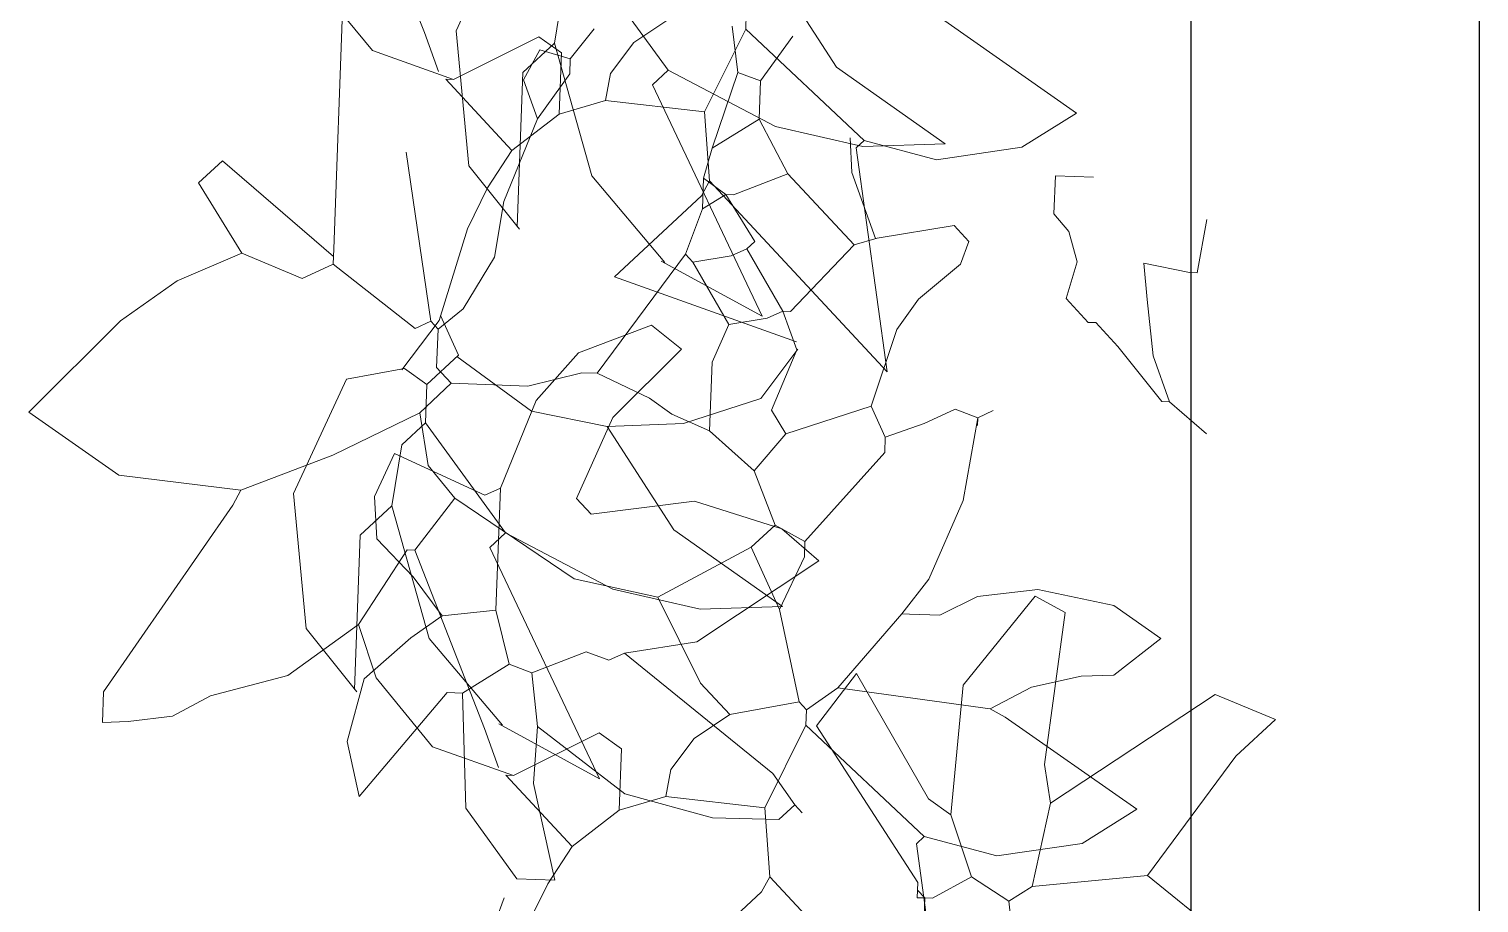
# Model space of a CAD drawing. Header units: millimetres. Extents: x 2667 to 2848, y -1 to 1765.
# Drawn here: x 2814.498 to 2815.001, y 1731.495 to 1731.799 of the extents above; entities that cross this region are included whole.
import ezdxf

# ---------------------------------------------------------------- set-up
doc = ezdxf.new("R2010")
doc.units = ezdxf.units.MM
doc.layers.add('PROIEZIONI', color=145, linetype='Continuous')
doc.layers.add('VERDE_giardino', color=74, linetype='Continuous', lineweight=9)

msp = doc.modelspace()

# ---------------------------------------------------------------- linework, layer by layer
at = {"layer": 'PROIEZIONI'}
for p, q in [((2814.90139, 1744.90356), (2814.90139, 1727.16743)), ((2815.00139, 1744.90356), (2815.00139, 1727.16743)), ((2814.90139, 1736.7425), (2814.90139, 1719.00637)), ((2815.00139, 1736.7425), (2815.00139, 1719.00637))]:
    msp.add_line(p, q, dxfattribs=at)
at = {"layer": 'VERDE_giardino'}
for p, q in [((2814.61115, 1731.85918), (2814.63543, 1731.79727)), ((2814.66476, 1731.83754), (2814.64643, 1731.79792)), ((2814.69222, 1731.82243), (2814.72002, 1731.78426)), ((2814.77839, 1731.78533), (2814.75525, 1731.82117)), ((2814.61735, 1731.79102), (2814.59779, 1731.81489)), ((2814.68056, 1731.79366), (2814.68398, 1731.81477)), ((2814.60713, 1731.80808), (2814.604, 1731.72221)), ((2814.74693, 1731.7985), (2814.74713, 1731.80381)), ((2814.72053, 1731.80213), (2814.70809, 1731.79381)), ((2814.74216, 1731.79945), (2814.74423, 1731.78345)), ((2814.81603, 1731.8013), (2814.86172, 1731.76932)), ((2814.63543, 1731.79727), (2814.64025, 1731.78382)), ((2814.64546, 1731.78098), (2814.67518, 1731.79582)), ((2814.64643, 1731.79792), (2814.65084, 1731.75109)), ((2814.66956, 1731.78345), (2814.68056, 1731.79366)), ((2814.67518, 1731.79582), (2814.68294, 1731.79022)), ((2814.69349, 1731.74759), (2814.68056, 1731.79366)), ((2814.68602, 1731.78822), (2814.69436, 1731.79853)), ((2814.70809, 1731.79381), (2814.70004, 1731.78313)), ((2814.73263, 1731.76984), (2814.74693, 1731.7985)), ((2814.74693, 1731.7985), (2814.78799, 1731.75986)), ((2814.75208, 1731.78051), (2814.76327, 1731.79602)), ((2814.64546, 1731.78098), (2814.61735, 1731.79102)), ((2814.66983, 1731.78085), (2814.67552, 1731.79126)), ((2814.67552, 1731.79126), (2814.68602, 1731.78822)), ((2814.68294, 1731.79022), (2814.68217, 1731.76902)), ((2814.68583, 1731.78292), (2814.68602, 1731.78822)), ((2814.72002, 1731.78426), (2814.71452, 1731.77915)), ((2814.72002, 1731.78426), (2814.75726, 1731.76471)), ((2814.81612, 1731.75868), (2814.77839, 1731.78533)), ((2814.6428, 1731.78107), (2814.66579, 1731.75635)), ((2814.6428, 1731.78107), (2814.64546, 1731.78098)), ((2814.66761, 1731.72993), (2814.66956, 1731.78345)), ((2814.67465, 1731.76741), (2814.66983, 1731.78085)), ((2814.67465, 1731.76741), (2814.68583, 1731.78292)), ((2814.70004, 1731.78313), (2814.69826, 1731.77374)), ((2814.71452, 1731.77915), (2814.75262, 1731.69886)), ((2814.73531, 1731.75723), (2814.74423, 1731.78345)), ((2814.74423, 1731.78345), (2814.75208, 1731.78051)), ((2814.7516, 1731.76726), (2814.75208, 1731.78051)), ((2814.68217, 1731.76902), (2814.69826, 1731.77374)), ((2814.69826, 1731.77374), (2814.73263, 1731.76984)), ((2814.66579, 1731.75635), (2814.68217, 1731.76902)), ((2814.73263, 1731.76984), (2814.7344, 1731.74589)), ((2814.86172, 1731.76932), (2814.84275, 1731.75748)), ((2814.66298, 1731.73864), (2814.67465, 1731.76741)), ((2814.73531, 1731.75723), (2814.7516, 1731.76726)), ((2814.7516, 1731.76726), (2814.76153, 1731.74832)), ((2814.75726, 1731.76471), (2814.78757, 1731.75777)), ((2814.78321, 1731.7608), (2814.78378, 1731.74874)), ((2814.78524, 1731.7573), (2814.78799, 1731.75986)), ((2814.78757, 1731.75777), (2814.81612, 1731.75868)), ((2814.81314, 1731.75312), (2814.78799, 1731.75986)), ((2814.63759, 1731.6971), (2814.62911, 1731.7558)), ((2814.66579, 1731.75635), (2814.65735, 1731.74339)), ((2814.73228, 1731.74673), (2814.73531, 1731.75723)), ((2814.79605, 1731.67958), (2814.78524, 1731.7573)), ((2814.84275, 1731.75748), (2814.81314, 1731.75312)), ((2814.55707, 1731.74515), (2814.56531, 1731.75282)), ((2814.56531, 1731.75282), (2814.60391, 1731.71956)), ((2814.65084, 1731.75109), (2814.66837, 1731.72906)), ((2814.74268, 1731.74104), (2814.76153, 1731.74832)), ((2814.76153, 1731.74832), (2814.78451, 1731.7236)), ((2814.78378, 1731.74874), (2814.79197, 1731.72578)), ((2814.57211, 1731.72072), (2814.55707, 1731.74515)), ((2814.65735, 1731.74339), (2814.65033, 1731.72917)), ((2814.71887, 1731.71749), (2814.69349, 1731.74759)), ((2814.73156, 1731.74069), (2814.7344, 1731.74589)), ((2814.73189, 1731.73613), (2814.73228, 1731.74673)), ((2814.73228, 1731.74673), (2814.74003, 1731.74114)), ((2814.7344, 1731.74589), (2814.79605, 1731.67958)), ((2814.85389, 1731.73434), (2814.85438, 1731.74759)), ((2814.85438, 1731.74759), (2814.86763, 1731.74711)), ((2814.66298, 1731.73864), (2814.65974, 1731.71936)), ((2814.70135, 1731.71259), (2814.73156, 1731.74069)), ((2814.73189, 1731.73613), (2814.74003, 1731.74114)), ((2814.74003, 1731.74114), (2814.75005, 1731.72485)), ((2814.74003, 1731.74114), (2814.74268, 1731.74104)), ((2814.72601, 1731.72043), (2814.73189, 1731.73613)), ((2814.85903, 1731.72832), (2814.85389, 1731.73434)), ((2814.65033, 1731.72917), (2814.64049, 1731.69736)), ((2814.79256, 1731.72596), (2814.81925, 1731.73029)), ((2814.81925, 1731.73029), (2814.82436, 1731.7248)), ((2814.86197, 1731.71779), (2814.85903, 1731.72832)), ((2814.90358, 1731.71396), (2814.9069, 1731.73241)), ((2814.75005, 1731.72485), (2814.74731, 1731.7223)), ((2814.76244, 1731.70052), (2814.78451, 1731.7236)), ((2814.78451, 1731.7236), (2814.79256, 1731.72596)), ((2814.82436, 1731.7248), (2814.82142, 1731.71695)), ((2814.54965, 1731.71118), (2814.57211, 1731.72072)), ((2814.57211, 1731.72072), (2814.59302, 1731.712)), ((2814.60381, 1731.71692), (2814.60391, 1731.71956)), ((2814.60391, 1731.71956), (2814.604, 1731.72221)), ((2814.65974, 1731.71936), (2814.64888, 1731.70147)), ((2814.69532, 1731.67908), (2814.72601, 1731.72043)), ((2814.72601, 1731.72043), (2814.72857, 1731.71767)), ((2814.72857, 1731.71767), (2814.74191, 1731.71985)), ((2814.74191, 1731.71985), (2814.74731, 1731.7223)), ((2814.74731, 1731.7223), (2814.75979, 1731.70061)), ((2814.59302, 1731.712), (2814.60381, 1731.71692)), ((2814.60381, 1731.71692), (2814.63219, 1731.69465)), ((2814.7176, 1731.71801), (2814.75262, 1731.69886)), ((2814.72857, 1731.71767), (2814.74104, 1731.69599)), ((2814.82142, 1731.71695), (2814.80688, 1731.70483)), ((2814.85814, 1731.70499), (2814.86197, 1731.71779)), ((2814.88512, 1731.71728), (2814.90092, 1731.71405)), ((2814.88618, 1731.70466), (2814.88512, 1731.71728)), ((2814.90092, 1731.71405), (2814.90358, 1731.71396)), ((2814.53, 1731.69727), (2814.54965, 1731.71118)), ((2814.7645, 1731.68994), (2814.70135, 1731.71259)), ((2814.80688, 1731.70483), (2814.79937, 1731.69423)), ((2814.86325, 1731.6995), (2814.85814, 1731.70499)), ((2814.88832, 1731.68509), (2814.88618, 1731.70466)), ((2814.64888, 1731.70147), (2814.64014, 1731.69436)), ((2814.64103, 1731.6991), (2814.64728, 1731.68538)), ((2814.74104, 1731.69599), (2814.75439, 1731.69816)), ((2814.75439, 1731.69816), (2814.75979, 1731.70061)), ((2814.75979, 1731.70061), (2814.7646, 1731.68717)), ((2814.75979, 1731.70061), (2814.76244, 1731.70052)), ((2814.86325, 1731.6995), (2814.8658, 1731.69675)), ((2814.4982, 1731.66553), (2814.53, 1731.69727)), ((2814.64049, 1731.69736), (2814.62761, 1731.68028)), ((2814.63219, 1731.69465), (2814.63759, 1731.6971)), ((2814.63759, 1731.6971), (2814.64014, 1731.69436)), ((2814.64014, 1731.69436), (2814.63966, 1731.68111)), ((2814.71428, 1731.69572), (2814.68889, 1731.68613)), ((2814.72459, 1731.68739), (2814.71428, 1731.69572)), ((2814.73526, 1731.68293), (2814.74104, 1731.69599)), ((2814.79937, 1731.69423), (2814.79043, 1731.66765)), ((2814.8658, 1731.69675), (2814.86844, 1731.69665)), ((2814.86844, 1731.69665), (2814.87611, 1731.68841)), ((2814.87611, 1731.68841), (2814.89133, 1731.66929)), ((2814.64728, 1731.68538), (2814.63629, 1731.67516)), ((2814.67254, 1731.66597), (2814.64668, 1731.68495)), ((2814.68889, 1731.68613), (2814.67425, 1731.6696)), ((2814.70084, 1731.66376), (2814.72459, 1731.68739)), ((2814.73439, 1731.65908), (2814.73526, 1731.68293)), ((2814.75216, 1731.67038), (2814.765, 1731.68742)), ((2814.7646, 1731.68717), (2814.75588, 1731.66626)), ((2814.89399, 1731.66919), (2814.88832, 1731.68509)), ((2814.60836, 1731.67703), (2814.62853, 1731.68075)), ((2814.62853, 1731.68075), (2814.63629, 1731.67516)), ((2814.63966, 1731.68111), (2814.64476, 1731.67562)), ((2814.67127, 1731.67465), (2814.69001, 1731.67927)), ((2814.69001, 1731.67927), (2814.69532, 1731.67908)), ((2814.69532, 1731.67908), (2814.71358, 1731.67045)), ((2814.60835, 1731.67703), (2814.59003, 1731.6374)), ((2814.63378, 1731.6654), (2814.64476, 1731.67562)), ((2814.63581, 1731.66191), (2814.63629, 1731.67516)), ((2814.64476, 1731.67562), (2814.67127, 1731.67465)), ((2814.67425, 1731.6696), (2814.66179, 1731.63925)), ((2814.71358, 1731.67045), (2814.72133, 1731.66487)), ((2814.72536, 1731.66164), (2814.75216, 1731.67038)), ((2814.89133, 1731.66929), (2814.89399, 1731.66919)), ((2814.89399, 1731.66919), (2814.90685, 1731.65811)), ((2814.52932, 1731.64368), (2814.4982, 1731.66553)), ((2814.63378, 1731.6654), (2814.60362, 1731.65072)), ((2814.63668, 1731.64708), (2814.63378, 1731.6654)), ((2814.69884, 1731.66066), (2814.67254, 1731.66597)), ((2814.6882, 1731.63563), (2814.70084, 1731.66376)), ((2814.72133, 1731.66487), (2814.73439, 1731.65908)), ((2814.75588, 1731.66626), (2814.76089, 1731.65812)), ((2814.76089, 1731.65812), (2814.79043, 1731.66765)), ((2814.79043, 1731.66765), (2814.79534, 1731.65686)), ((2814.80879, 1731.66168), (2814.81958, 1731.66659)), ((2814.81958, 1731.66659), (2814.82744, 1731.66365)), ((2814.82238, 1731.63491), (2814.82744, 1731.66365)), ((2814.82734, 1731.661), (2814.82744, 1731.66365)), ((2814.82744, 1731.66365), (2814.83284, 1731.66611)), ((2814.62757, 1731.65425), (2814.63581, 1731.66191)), ((2814.63581, 1731.66191), (2814.66361, 1731.62374)), ((2814.69884, 1731.66066), (2814.72536, 1731.66164)), ((2814.72198, 1731.62481), (2814.69884, 1731.66066)), ((2814.73439, 1731.65908), (2814.74981, 1731.64525)), ((2814.74981, 1731.64525), (2814.76089, 1731.65812)), ((2814.79534, 1731.65686), (2814.80879, 1731.66168)), ((2814.62415, 1731.63314), (2814.62757, 1731.65425)), ((2814.79515, 1731.65156), (2814.79534, 1731.65686)), ((2814.60362, 1731.65072), (2814.57176, 1731.63847)), ((2814.62508, 1731.65121), (2814.61814, 1731.63631)), ((2814.62508, 1731.65121), (2814.6564, 1731.63679)), ((2814.76749, 1731.62072), (2814.79515, 1731.65156)), ((2814.57176, 1731.63847), (2814.52932, 1731.64368)), ((2814.64597, 1731.63577), (2814.63668, 1731.64708)), ((2814.74981, 1731.64525), (2814.75709, 1731.62641)), ((2814.56892, 1731.63327), (2814.57176, 1731.63847)), ((2814.6564, 1731.63679), (2814.66179, 1731.63925)), ((2814.66025, 1731.59685), (2814.66179, 1731.63925)), ((2814.52411, 1731.56856), (2814.56892, 1731.63327)), ((2814.59003, 1731.6374), (2814.59443, 1731.59057)), ((2814.61316, 1731.62293), (2814.62415, 1731.63314)), ((2814.61814, 1731.63631), (2814.61888, 1731.62166)), ((2814.63708, 1731.58707), (2814.62415, 1731.63314)), ((2814.63204, 1731.61769), (2814.64597, 1731.63577)), ((2814.64597, 1731.63577), (2814.68741, 1731.60772)), ((2814.68821, 1731.63563), (2814.69331, 1731.63014)), ((2814.72915, 1731.6347), (2814.69331, 1731.63014)), ((2814.75947, 1731.62508), (2814.72915, 1731.6347)), ((2814.81046, 1731.60769), (2814.82238, 1731.63491)), ((2814.61121, 1731.56941), (2814.61316, 1731.62293)), ((2814.66361, 1731.62374), (2814.65812, 1731.61863)), ((2814.66361, 1731.62374), (2814.70086, 1731.60419)), ((2814.75971, 1731.59816), (2814.72198, 1731.62481)), ((2814.74885, 1731.61875), (2814.75709, 1731.62641)), ((2814.75709, 1731.62641), (2814.76749, 1731.62072)), ((2814.77233, 1731.614), (2814.75947, 1731.62508)), ((2814.61253, 1731.59187), (2814.62939, 1731.61779)), ((2814.61888, 1731.62166), (2814.63149, 1731.60851)), ((2814.62939, 1731.61779), (2814.63204, 1731.61769)), ((2814.63204, 1731.61769), (2814.65632, 1731.55578)), ((2814.65812, 1731.61863), (2814.69622, 1731.53834)), ((2814.71637, 1731.60136), (2814.74885, 1731.61875)), ((2814.74885, 1731.61875), (2814.75867, 1731.59716)), ((2814.7673, 1731.61543), (2814.76749, 1731.62072)), ((2814.72992, 1731.58593), (2814.77234, 1731.61399)), ((2814.75867, 1731.59716), (2814.7673, 1731.61543)), ((2814.63149, 1731.60851), (2814.6416, 1731.59487)), ((2814.68741, 1731.60772), (2814.71637, 1731.60136)), ((2814.80107, 1731.59561), (2814.81046, 1731.60769)), ((2814.70086, 1731.60419), (2814.73116, 1731.59726)), ((2814.84832, 1731.60404), (2814.82734, 1731.60163)), ((2814.87472, 1731.59855), (2814.84832, 1731.60404)), ((2814.71637, 1731.60136), (2814.73121, 1731.57162)), ((2814.73116, 1731.59726), (2814.75971, 1731.59816)), ((2814.82734, 1731.60163), (2814.81433, 1731.59513)), ((2814.82238, 1731.57085), (2814.84739, 1731.60178)), ((2814.84739, 1731.60178), (2814.8578, 1731.5961)), ((2814.89099, 1731.58703), (2814.87472, 1731.59855)), ((2814.6416, 1731.59487), (2814.63072, 1731.58731)), ((2814.6416, 1731.59487), (2814.66025, 1731.59685)), ((2814.66025, 1731.59685), (2814.66488, 1731.5781)), ((2814.75867, 1731.59716), (2814.76546, 1731.56507)), ((2814.77891, 1731.56989), (2814.80107, 1731.59561)), ((2814.80107, 1731.59561), (2814.80373, 1731.59552)), ((2814.81433, 1731.59513), (2814.80373, 1731.59552)), ((2814.8578, 1731.5961), (2814.85057, 1731.54329)), ((2814.588, 1731.57419), (2814.61253, 1731.59187)), ((2814.59443, 1731.59057), (2814.61196, 1731.56854)), ((2814.61868, 1731.5734), (2814.61253, 1731.59187)), ((2814.63072, 1731.58731), (2814.61456, 1731.57307)), ((2814.66247, 1731.55698), (2814.63708, 1731.58707)), ((2814.67273, 1731.57516), (2814.69157, 1731.58243)), ((2814.69157, 1731.58243), (2814.69942, 1731.5795)), ((2814.70483, 1731.58195), (2814.72992, 1731.58593)), ((2814.89099, 1731.58703), (2814.87461, 1731.57436)), ((2814.64859, 1731.56808), (2814.66488, 1731.5781)), ((2814.66488, 1731.5781), (2814.67273, 1731.57516)), ((2814.69942, 1731.5795), (2814.70482, 1731.58195)), ((2814.70482, 1731.58195), (2814.75638, 1731.54027)), ((2814.5612, 1731.56721), (2814.588, 1731.57419)), ((2814.61456, 1731.57307), (2814.60866, 1731.55135)), ((2814.63823, 1731.54953), (2814.61868, 1731.5734)), ((2814.67273, 1731.57516), (2814.6747, 1731.55651)), ((2814.77145, 1731.55678), (2814.78538, 1731.57486)), ((2814.78538, 1731.57486), (2814.81034, 1731.53148)), ((2814.84614, 1731.57012), (2814.86338, 1731.57403)), ((2814.86338, 1731.57403), (2814.87461, 1731.57436)), ((2814.52372, 1731.55796), (2814.52411, 1731.56856)), ((2814.5612, 1731.56721), (2814.54798, 1731.56014)), ((2814.61279, 1731.53224), (2814.64329, 1731.56827)), ((2814.64329, 1731.56827), (2814.64859, 1731.56808)), ((2814.64859, 1731.56808), (2814.64979, 1731.52823)), ((2814.73121, 1731.57162), (2814.74142, 1731.56064)), ((2814.76801, 1731.56232), (2814.77891, 1731.56989)), ((2814.77891, 1731.56989), (2814.83172, 1731.56265)), ((2814.8181, 1731.5259), (2814.82238, 1731.57085)), ((2814.83172, 1731.56265), (2814.84614, 1731.57012)), ((2814.85274, 1731.52994), (2814.90984, 1731.56766)), ((2814.90984, 1731.56766), (2814.93076, 1731.55894)), ((2814.74142, 1731.56064), (2814.76546, 1731.56507)), ((2814.76546, 1731.56507), (2814.76801, 1731.56232)), ((2814.76782, 1731.55702), (2814.76801, 1731.56232)), ((2814.83172, 1731.56265), (2814.83692, 1731.55981)), ((2814.53259, 1731.55826), (2814.52372, 1731.55796)), ((2814.54798, 1731.56014), (2814.53259, 1731.55826)), ((2814.6612, 1731.55749), (2814.69622, 1731.53834)), ((2814.74142, 1731.56064), (2814.72898, 1731.55232)), ((2814.83692, 1731.55981), (2814.88261, 1731.52783)), ((2814.91702, 1731.54618), (2814.93076, 1731.55894)), ((2814.65632, 1731.55578), (2814.66114, 1731.54233)), ((2814.66635, 1731.53949), (2814.69607, 1731.55433)), ((2814.6747, 1731.55651), (2814.67324, 1731.53681)), ((2814.6747, 1731.55651), (2814.70502, 1731.53321)), ((2814.69607, 1731.55433), (2814.70383, 1731.54874)), ((2814.72898, 1731.55232), (2814.72093, 1731.54165)), ((2814.75351, 1731.52835), (2814.76782, 1731.55702)), ((2814.76782, 1731.55702), (2814.80888, 1731.51838)), ((2814.77145, 1731.55678), (2814.80662, 1731.50243)), ((2814.60866, 1731.55135), (2814.61279, 1731.53224)), ((2814.66635, 1731.53949), (2814.63823, 1731.54953)), ((2814.70383, 1731.54874), (2814.70306, 1731.52753)), ((2814.85057, 1731.54329), (2814.85274, 1731.52994)), ((2814.88632, 1731.50483), (2814.91702, 1731.54618)), ((2814.66369, 1731.53959), (2814.68667, 1731.51487)), ((2814.66369, 1731.53959), (2814.66635, 1731.53949)), ((2814.72093, 1731.54165), (2814.71915, 1731.53226)), ((2814.75638, 1731.54027), (2814.76395, 1731.52938)), ((2814.67324, 1731.53681), (2814.68072, 1731.50322)), ((2814.70306, 1731.52753), (2814.71915, 1731.53226)), ((2814.70502, 1731.53321), (2814.73536, 1731.5248)), ((2814.71915, 1731.53226), (2814.75351, 1731.52835)), ((2814.64979, 1731.52823), (2814.66748, 1731.5037)), ((2814.68667, 1731.51487), (2814.70306, 1731.52753)), ((2814.75351, 1731.52835), (2814.75529, 1731.50441)), ((2814.75845, 1731.52427), (2814.76395, 1731.52938)), ((2814.76395, 1731.52938), (2814.7665, 1731.52663)), ((2814.81034, 1731.53148), (2814.8181, 1731.5259)), ((2814.84637, 1731.50098), (2814.85274, 1731.52994)), ((2814.88261, 1731.52783), (2814.86364, 1731.51599)), ((2814.73536, 1731.5248), (2814.75845, 1731.52427)), ((2814.8181, 1731.5259), (2814.82527, 1731.5044)), ((2814.80613, 1731.51582), (2814.80888, 1731.51838)), ((2814.83403, 1731.51163), (2814.80888, 1731.51838)), ((2814.68667, 1731.51487), (2814.67824, 1731.5019)), ((2814.81694, 1731.43809), (2814.80613, 1731.51582)), ((2814.86364, 1731.51599), (2814.83403, 1731.51163)), ((2814.66748, 1731.5037), (2814.68072, 1731.50322)), ((2814.67824, 1731.5019), (2814.67122, 1731.48769)), ((2814.75245, 1731.4992), (2814.75529, 1731.50441)), ((2814.75529, 1731.50441), (2814.81694, 1731.43809)), ((2814.80652, 1731.49978), (2814.80662, 1731.50243)), ((2814.81173, 1731.49693), (2814.82527, 1731.5044)), ((2814.82527, 1731.5044), (2814.83823, 1731.49597)), ((2814.84637, 1731.50098), (2814.88632, 1731.50483)), ((2814.88632, 1731.50483), (2814.92757, 1731.47148)), ((2814.66018, 1731.48919), (2814.66312, 1731.49704)), ((2814.72223, 1731.47111), (2814.75245, 1731.4992)), ((2814.80643, 1731.49713), (2814.80652, 1731.49978)), ((2814.80643, 1731.49713), (2814.80908, 1731.49703)), ((2814.80652, 1731.49978), (2814.80908, 1731.49703)), ((2814.80908, 1731.49703), (2814.80841, 1731.47848)), ((2814.80908, 1731.49703), (2814.81173, 1731.49693)), ((2814.83823, 1731.49597), (2814.84637, 1731.50098)), ((2814.83823, 1731.49597), (2814.84021, 1731.47732))]:
    msp.add_line(p, q, dxfattribs=at)
msp.add_arc((2814.60836, 1731.67703), 0.000000331, 100.7175, 155.4465, dxfattribs=at)

doc.saveas('drawing.dxf')
